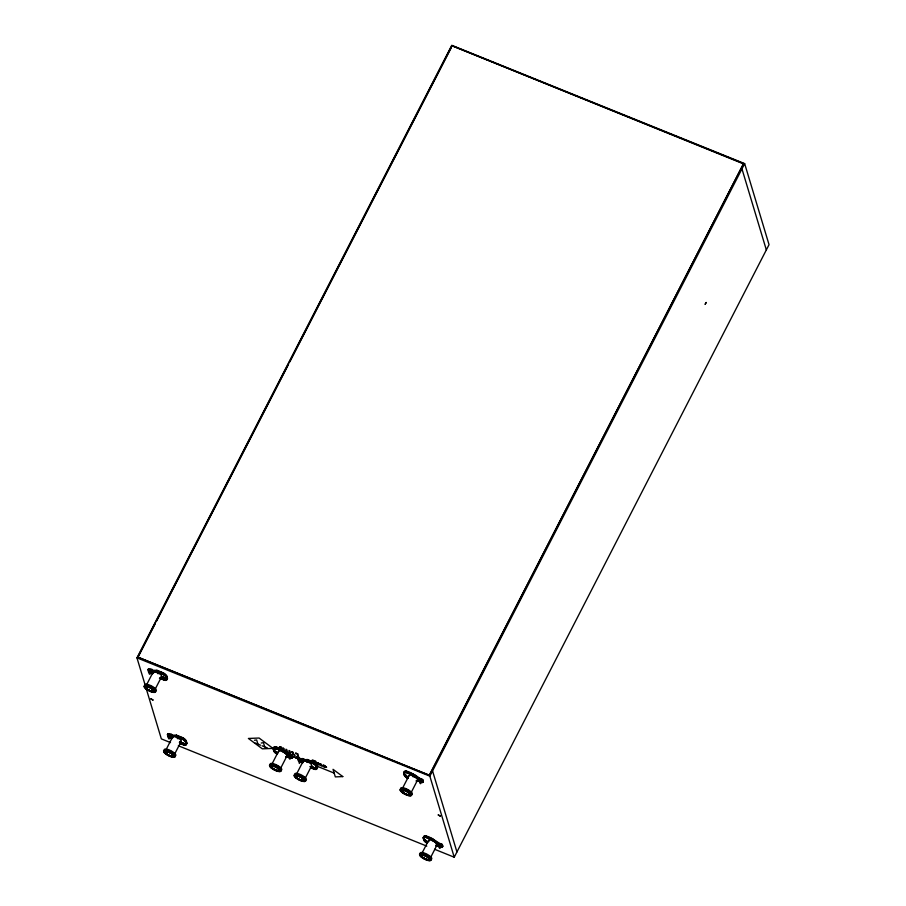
<?xml version="1.0" encoding="UTF-8"?>
<svg xmlns="http://www.w3.org/2000/svg" width="906" height="906" viewBox="0 0 906 906"><rect width="100%" height="100%" fill="white"/><g stroke="black" fill="none" stroke-linecap="round" stroke-linejoin="round"><path stroke-width="1.36" d="M170.147 736.986C168.844 742.478 166.987 734.913 169.694 734.313M440.882 846.363C439.569 851.934 437.723 844.324 440.429 843.679M298.131 758.548L299.354 763.452L300.803 760.78L300.113 758.481L298.312 760.746L298.935 759.624L299.501 760.055L298.901 761.221L302.706 762.75L303.306 761.584M145.096 684.857L136.965 657.847L451.766 45.3L744.653 163.624L769.035 244.665L454.234 857.212L434.62 849.284M137.757 657.099L451.958 45.73L743.622 163.556L429.535 775.332L137.757 657.099L429.535 775.332M138.527 656.25L155.334 623.543M156.625 621.029L288.516 364.405M289.807 361.879L451.437 47.395M157.248 670.667L153.091 670.7C151.846 666.952 145.957 670.553 148.675 669.568C153.363 672.071 158.912 670.338 163.386 673.804A5.515 1.699 27.2 0 1 166.16 676.51L166.511 679.251A5.515 1.699 27.2 0 1 164.835 680.168L159.524 678.096M148.675 669.568C147.327 671.935 160.94 671.301 163.091 674.392A5.515 1.699 27.2 0 1 165.866 677.099L166.511 679.24M148.097 670.157L148.811 668.798M149.456 670.961L148.856 672.127L148.29 671.708L148.89 670.542L148.369 668.809M148.946 672.037L148.086 669.455M152.174 671.686L152.48 671.108M146.885 684.211L153.159 672.014M152.661 673.668L153.261 672.501M157.134 670.972L156.931 670.293L152.616 670.338L152.015 671.505L156.33 671.459L156.931 670.293L163.386 672.909A5.855 1.801 27.2 0 1 166.772 676.057L167.417 678.198L166.817 679.375A5.855 1.801 27.2 0 1 164.654 680.293L159.49 678.198M156.489 671.652L156.795 671.063M166.817 679.364L166.172 677.235A5.855 1.801 27.2 0 0 162.786 674.075L163.386 672.909M155.402 688.741L161.664 676.544M165.866 677.11L166.16 676.51M164.53 680.123L165.13 679.579A5.515 1.699 27.2 0 0 166.806 678.673M164.654 680.293L165.254 679.126M166.172 677.235L166.772 676.057L166.16 675.819M167.282 734.811L171.676 736.521L171.981 735.932L168.176 734.404C165.458 735.389 171.347 731.788 172.593 735.536M167.599 734.993L168.312 733.634M172.253 738.413L167.791 736.544L168.391 735.378L168.958 735.797L168.357 736.963L172.174 738.503L172.763 737.337M168.176 734.404C166.545 733.962 169.32 736.737 167.791 736.544M165.764 750.27L172.661 736.85M177.202 736.159L176.432 735.128L172.117 735.174L171.517 736.34L175.832 736.295L176.432 735.128L182.887 737.744A5.855 1.801 27.2 0 1 186.274 740.893L186.919 743.033L186.319 744.211A5.855 1.801 27.2 0 1 184.156 745.128L180.283 743.554L184.337 745.004A5.515 1.699 27.2 0 0 186.013 744.086A5.855 1.801 27.2 0 0 186.919 743.045L186.342 742.977A5.164 1.585 27.2 0 1 186.228 743.396M182.887 737.744L182.593 739.228A5.515 1.699 27.2 0 1 185.368 741.935L186.013 744.075L185.662 741.357A5.515 1.699 27.2 0 0 182.899 738.639L176.296 735.899L171.676 736.521M174.269 754.8L181.166 741.38M185.368 741.946L185.662 741.346M184.031 744.958L184.631 744.415A5.515 1.699 27.2 0 0 186.308 743.498M186.319 744.2L185.673 742.071L186.274 740.893L185.583 740.451A5.164 1.585 27.2 0 0 185.322 740.032M184.156 745.128L184.756 743.951L180.883 742.388M277.768 753.056L277.168 754.222A5.855 1.801 27.2 0 1 273.793 751.074L273.136 748.922L273.737 747.744A5.855 1.801 27.2 0 1 275.9 746.838C282.117 748.322 286.432 753.237 292.264 755.423L292.785 757.144L292.185 758.311L285.786 756.804M277.213 754.12L276.862 753.905A5.515 1.699 27.2 0 1 274.099 751.187L273.748 748.458A5.515 1.699 27.2 0 1 275.424 747.541C284.824 751.029 292.513 757.767 302.525 760.191L302.219 760.78L297.836 759.126L298.436 758.673M274.382 749.896L273.782 751.063L274.994 750.145M273.136 748.911A5.855 1.801 27.2 0 1 275.299 748.005L275.9 746.838M273.442 749.036A5.515 1.699 27.2 0 1 275.13 748.13L275.718 747.586M274.099 751.187L273.748 748.469M271.698 764.585L278.584 751.165M291.222 755.547C293.703 759.273 281.868 751.187 281.675 750.7L282.355 749.443L283.08 751.391M283.465 751.312L283.261 750.644M280.203 769.115L287.1 755.695M285.617 756.623L288.074 756.023L292.468 757.676L292.185 758.311M287.938 756.793L288.063 755.253M291.698 755.004L291.324 756.317M291.675 756.646L292.264 755.423M287.78 756.601L291.585 758.141L291.879 757.563M291.743 758.333L292.785 757.144M297.836 759.126L298.844 757.892L303.136 759.794M298.142 759.251L298.844 757.892M298.334 760.791L298.991 761.131L298.923 760.281M296.307 774.528L303.204 761.108M307.077 759.76L302.661 759.432L302.06 760.598L306.375 760.553L306.964 759.387L313.431 762.003A5.855 1.801 27.2 0 1 316.806 765.14L317.451 767.291L316.862 768.469A5.855 1.801 27.2 0 1 314.699 769.375L310.826 767.812M302.219 760.78L306.828 760.157L313.431 762.897A5.515 1.699 27.2 0 1 316.205 765.604L316.545 768.345A5.515 1.699 27.2 0 1 314.869 769.262L310.826 767.699M304.812 779.058L311.709 765.638M306.534 760.746L312.785 763.271L313.431 762.003M316.545 768.333L316.205 765.604M314.575 769.217L315.175 768.673A5.515 1.699 27.2 0 0 316.851 767.756M316.851 768.458L316.217 766.329L316.806 765.14L316.115 764.709A5.164 1.585 27.2 0 0 313.963 762.603M314.699 769.375L315.299 768.209A5.855 1.801 27.2 0 0 315.673 768.277M408.3 777.303L407.7 778.469A5.855 1.801 27.2 0 1 404.325 775.332L403.68 773.18L404.28 772.003A5.855 1.801 27.2 0 1 406.432 771.097C412.649 772.58 416.975 777.495 422.796 779.681L423.317 781.402C422.196 784.8 418.617 779.443 416.16 780.881M407.745 778.379L407.406 778.163A5.515 1.699 27.2 0 1 404.631 775.445L404.28 772.716A5.515 1.699 27.2 0 1 405.967 771.799C411.358 774.743 419.829 776.725 423 781.923L422.117 782.399L423 781.923M404.325 775.332L404.925 774.154L405.537 774.404M403.68 773.169A5.855 1.801 27.2 0 1 405.831 772.263L406.432 771.097M403.985 773.294A5.515 1.699 27.2 0 1 405.661 772.388L406.262 771.844M404.631 775.445L404.291 772.727M402.853 787.62L409.127 775.423M421.63 780.428L417.745 778.967L412.219 774.958L412.898 773.701L413.646 775.185M417.745 778.967L418.051 778.39M410.735 793.373L417.632 779.953M418.312 780.859L418.617 780.281L422.423 781.81M422.23 779.262L421.754 780.564M422.207 780.191L422.219 780.904L422.796 779.681M422.287 782.58L423.317 781.402M429.41 774.924L743.622 163.556M454.234 857.212L429.852 776.159L744.653 163.624M427.802 842.138L427.213 843.305A5.855 1.801 27.2 0 1 423.827 840.168L423.181 838.016L423.781 836.838A5.855 1.801 27.2 0 1 425.933 835.932C432.151 837.416 436.477 842.331 442.309 844.517L442.819 846.238L442.219 847.404L435.82 845.898M427.247 843.214L426.907 842.999A5.515 1.699 27.2 0 1 424.133 840.281L423.793 837.552A5.515 1.699 27.2 0 1 425.469 836.634C431.788 837.552 435.627 843.09 441.516 844.834M423.827 840.168L424.427 838.99M423.181 838.005A5.855 1.801 27.2 0 1 425.344 837.099L425.933 835.932M425.763 836.68L425.163 837.223A5.515 1.699 27.2 0 0 423.487 838.129M424.133 840.281L423.793 837.563M422.366 852.455L428.629 840.258M441.743 844.098C441.958 847.608 440.271 843.826 437.247 843.803L437.553 843.226M430.871 856.985L437.134 844.788M442.026 845.151L442.502 846.759L438.119 845.117L437.825 845.694L442.219 847.404M437.983 845.887L438.583 844.72L442.819 846.238M441.415 845.615L440.95 844.845M441.72 845.74L442.309 844.517M441.618 847.235L441.924 846.646M441.788 847.416L442.388 846.249M441.901 847.223L442.196 846.634M278.448 748.832L277.632 748.13M311.857 761.878L312.344 759.93L315.877 761.357L317.496 765.004L313.431 762.795M312.672 762.206L313.238 760.576L315.129 761.334L315.775 763.464L313.703 762.625M407.643 772.354L408.312 772.399M432.071 839.171L432.921 839.375M427.19 837.144L428.255 837.574M290.396 754.596C287.372 755.751 290.101 762.886 290.973 756.544M437.564 842.58L437.326 843.724L431.8 839.703L425.344 837.099M273.012 748.401L262.332 748.832L248.403 738.458L259.082 738.028L273.012 748.401L275.617 749.455M291.585 758.141L292.162 758.254M254.45 740.259L256.658 739.942L257.916 744.12M261.268 743.011L263.476 742.693L264.733 746.884M176.545 735.502L183.057 738.107A5.164 1.585 27.2 0 1 184.111 738.843M416.318 781.063L418.481 781.051L418.595 779.511M435.967 845.128L438.119 845.117M427.122 837.042L428.345 837.574M275.934 747.144C278.663 748.843 288.799 750.814 287.213 754.709L281.755 750.61L275.299 748.005M315.05 767.88L315.265 767.914A5.164 1.585 27.2 0 0 316.5 767.835M149.932 669.976L148.629 669.67M412.649 774.585L413.6 775.117M412.581 776.499L413.736 776.906M306.658 762.184L307.406 762.41M408.108 772.308L407.496 772.365M161.755 673.543L162.446 674.121L161.914 673.622M163.193 677.224L164.054 677.869L162.661 677.224M282.253 750.361L283.102 750.938M742.433 163.431L451.958 45.73M136.965 657.847L429.852 776.159M158.459 671.153L163.556 673.271A5.164 1.585 27.2 0 1 163.929 673.509M156.33 671.459L162.786 674.075M405.831 772.263L412.298 774.868L417.825 778.888C419.025 775.049 409.286 773.078 406.466 771.402A5.164 1.585 27.2 0 0 405.231 771.47M405.956 772.433L412.219 774.958M150.09 670.032L152.242 670.893M418.21 778.345L421.437 779.647M166.172 676.759L167.089 677.133M153.046 672.988L148.878 671.187M163.125 677.428L163.748 677.677M150.124 672.637L152.752 673.577M161.075 678.016L164.835 679.534M307.293 759.76L313.601 762.354M304.45 759.455L302.072 758.492L304.518 759.692M306.375 760.553L312.83 763.169A5.855 1.801 27.2 0 1 316.205 766.306M275.424 748.175L281.675 750.7M274.359 748.005L273.737 747.756L274.065 748.82M316.205 765.853L334.189 773.112M299.286 760.553L303.091 762.082M255.299 743.067L260.543 745.185M262.117 745.819L267.361 747.937M298.991 761.131L302.785 762.671M309.875 766.612L314.869 768.628M175.832 736.295L182.287 738.911A5.855 1.801 27.2 0 1 185.673 742.059M436.635 842.739L439.863 844.052M441.641 845.004L442.558 845.377M172.548 737.824L168.391 736.023M179.331 742.354L184.337 744.37M170.498 742.58L161.347 738.888L145.9 687.563M178.346 745.751L426.771 846.113M157.361 673.317L158.154 673.713M277.644 748.605L278.335 748.718L277.802 748.209M181.562 738.265L182.253 738.379L180.872 737.665L182.4 738.469L181.019 737.756L181.596 737.937M163.374 677.235L164.133 677.994L162.82 677.303M408.198 773.135L407.338 772.931L408.334 773.226M177.27 738.333L178.006 738.786M408.051 777.79L407.7 777.575A5.515 1.699 27.2 0 1 404.937 774.868M312.785 763.271L313.136 763.486A5.515 1.699 27.2 0 1 315.9 766.193M427.553 842.625L427.202 842.41A5.515 1.699 27.2 0 1 424.438 839.703M277.508 753.532L277.168 753.316A5.515 1.699 27.2 0 1 274.393 750.61M436.556 841.844L432.241 838.707L425.967 836.238A5.164 1.585 27.2 0 0 424.359 836.906L423.781 836.85L424.099 837.914M437.247 843.803L431.72 839.794L432.4 838.537L432.604 839.216M421.55 780.508L422.219 780.904M312.672 762.399L312.094 762.059L312.819 762.456M741.957 168.867L766.34 249.92M432.547 770.915L456.93 851.957M433.147 840.021L433.351 840.7M404.28 772.014L404.597 773.078M306.488 760.383L306.692 761.051M298.414 757.903L298.674 758.764M291.981 756.057L292.468 757.676M281.879 750.44L282.083 751.108M281.007 749.205L280.396 747.144L281.777 747.473L279.569 746.578L280.656 750.213M157.825 671.493L158.029 672.161M157.678 671.788L157.882 672.456M176.104 735.831L176.308 736.51M175.945 736.125L176.149 736.793M167.882 733.645L168.131 734.506M144.666 685.332A6.546 2.016 27.2 0 1 152.038 686.227A6.546 2.016 27.2 0 1 155.198 691.187M148.72 690.508A6.546 2.016 27.2 0 1 145.379 685.378A6.546 2.016 27.2 0 1 155.368 690.485A6.546 2.016 27.2 0 1 149.365 690.836M147.066 685.129A4.824 1.484 27.2 0 1 148.561 685.332M149.943 685.808A4.824 1.484 27.2 0 1 150.917 686.238M151.868 686.748A4.824 1.484 27.2 0 1 152.763 687.303M153.533 687.88A4.824 1.484 27.2 0 1 153.861 688.164M154.394 688.719A4.824 1.484 27.2 0 1 154.586 688.968M164.598 674.007A5.164 1.585 27.2 0 1 165.175 674.494M165.424 674.732A5.164 1.585 27.2 0 1 165.968 675.412M166.84 678.3A5.164 1.585 27.2 0 0 166.84 678.141L167.417 678.198A5.855 1.801 27.2 0 1 166.296 679.217M153.533 673.26A4.824 1.484 27.2 0 1 154.892 671.799A4.824 1.484 27.2 0 1 160.543 674.551A4.824 1.484 27.2 0 1 160.86 676.85M294.835 774.732A6.546 2.016 27.2 0 1 301.109 774.811A6.546 2.016 27.2 0 1 305.922 780.157M300.067 780.247A6.546 2.016 27.2 0 1 294.144 774.947A6.546 2.016 27.2 0 1 302.004 776.793A6.546 2.016 27.2 0 1 305.016 781.402M304.643 781.448A6.546 2.016 27.2 0 1 304.212 781.436M303.193 781.289A6.546 2.016 27.2 0 1 300.735 780.519M299.512 774.721A4.824 1.484 27.2 0 1 300.475 775.106M301.449 775.581A4.824 1.484 27.2 0 1 302.366 776.114M303.204 776.68A4.824 1.484 27.2 0 1 303.567 776.974M303.906 777.257A4.824 1.484 27.2 0 1 304.439 777.812M304.869 778.526A4.824 1.484 27.2 0 1 304.903 778.73M316.647 767.756A5.164 1.585 27.2 0 0 316.874 767.235L317.451 767.291A5.855 1.801 27.2 0 1 316.33 768.311M303.114 761.436A4.824 1.484 27.2 0 1 308.572 762.286A4.824 1.484 27.2 0 1 311.177 765.91M420.259 853.882A6.546 2.016 27.2 0 1 427.19 854.301A6.546 2.016 27.2 0 1 430.667 859.42M427.439 860.134A6.546 2.016 27.2 0 1 419.535 854.154A6.546 2.016 27.2 0 1 428.798 856.827A6.546 2.016 27.2 0 1 428.051 860.315M423.612 853.486A4.824 1.484 27.2 0 1 424.937 853.86M426.398 854.483A4.824 1.484 27.2 0 1 426.873 854.732M428.232 855.547A4.824 1.484 27.2 0 1 428.629 855.83M429.002 856.125A4.824 1.484 27.2 0 1 429.625 856.691M429.863 856.951A4.824 1.484 27.2 0 1 430.203 857.461M427.27 841.538A5.164 1.585 27.2 0 1 426.919 841.3M426.296 840.802A5.164 1.585 27.2 0 1 425.775 840.315M425.378 839.851A5.164 1.585 27.2 0 1 425.118 839.432M425.526 840.485A5.855 1.801 27.2 0 1 425.254 840.213M429.002 841.504A4.824 1.484 27.2 0 1 430.373 840.032A4.824 1.484 27.2 0 1 436.013 842.795A4.824 1.484 27.2 0 1 436.33 845.094M164.496 750.802A6.546 2.016 27.2 0 1 170.237 750.395A6.546 2.016 27.2 0 1 175.379 755.898M171.472 756.725A6.546 2.016 27.2 0 1 163.567 750.757A6.546 2.016 27.2 0 1 172.831 753.418A6.546 2.016 27.2 0 1 172.083 756.906M168.063 750.168A4.824 1.484 27.2 0 1 169.456 750.644M169.932 750.848A4.824 1.484 27.2 0 1 171.381 751.584M171.834 751.855A4.824 1.484 27.2 0 1 172.661 752.422M173.363 752.999A4.824 1.484 27.2 0 1 173.658 753.282M184.405 739.081A5.164 1.585 27.2 0 1 185.141 739.806M172.604 737.371A4.824 1.484 27.2 0 1 178.505 738.299A4.824 1.484 27.2 0 1 179.694 741.64M400.95 789.375A6.546 2.016 27.2 0 1 406.703 788.967A6.546 2.016 27.2 0 1 411.845 794.471M402.762 788.56A4.824 1.484 27.2 0 1 404.099 788.65M405.435 789.024A4.824 1.484 27.2 0 1 406.885 789.647M407.372 789.896A4.824 1.484 27.2 0 1 408.289 790.428M409.127 790.995A4.824 1.484 27.2 0 1 409.501 791.289M409.829 791.572A4.824 1.484 27.2 0 1 410.554 792.376M407.088 776.216A5.164 1.585 27.2 0 1 406.783 775.966M406.262 775.479A5.164 1.585 27.2 0 1 405.877 775.015M407.87 777.042A5.855 1.801 27.2 0 1 407.451 776.759M406.681 776.204A5.855 1.801 27.2 0 1 406.341 775.921M409.07 775.944A4.824 1.484 27.2 0 1 414.269 776.476A4.824 1.484 27.2 0 1 417.1 780.225M270.418 765.117A6.546 2.016 27.2 0 1 276.16 764.709A6.546 2.016 27.2 0 1 281.313 770.213M272.31 768.548A6.546 2.016 27.2 0 1 270.668 764.528A6.546 2.016 27.2 0 1 279.433 768.254A6.546 2.016 27.2 0 1 279.116 771.448M278.584 771.357A6.546 2.016 27.2 0 1 272.887 768.934M274.903 764.777A4.824 1.484 27.2 0 1 275.866 765.162M276.828 765.638A4.824 1.484 27.2 0 1 277.304 765.898M277.757 766.17A4.824 1.484 27.2 0 1 278.957 767.031M279.58 767.597A4.824 1.484 27.2 0 1 279.829 767.869M277.598 752.693A5.164 1.585 27.2 0 1 277.225 752.444M276.885 752.207A5.164 1.585 27.2 0 1 275.979 751.459M277.327 752.784A5.855 1.801 27.2 0 1 276.908 752.501M276.137 751.946A5.855 1.801 27.2 0 1 275.492 751.391M278.629 751.912A4.824 1.484 27.2 0 1 283.25 751.969A4.824 1.484 27.2 0 1 286.794 755.91M148.686 672.173C150.804 680.021 151.664 663.045 148.697 672.071M419.421 781.538C421.505 789.466 422.389 772.376 419.421 781.538M705.196 304.257L706.114 302.491L705.196 304.257M323.283 765.343L323.635 766.533L325.548 767.314L325.197 766.114L323.283 765.343M326.534 767.189L324.756 767.427L322.298 765.479L324.088 765.23L326.534 767.189M162.559 677.79L163.748 678.447L162.559 677.79M150.917 698.866L153.001 700.021L150.917 698.866M180.77 738.299L181.959 738.956L180.849 738.288M182.061 742.626L183.25 743.282L182.061 742.626M276.851 748.639L278.04 749.296L276.93 748.616M294.597 756.918L296.67 758.073L294.597 756.918M311.302 762.558L312.491 763.214L311.302 762.558M312.604 766.884L313.793 767.541L312.604 766.884M438.266 814.958L440.35 816.113L438.266 814.958M426.885 837.733L428.074 838.39L426.964 837.71M292.683 751.98L291.494 751.844L292.717 752.558L293.284 754.415C289.274 753.056 298.221 756.68 294.099 754.743L292.683 751.98M342.796 776.589L335.322 776.895L333.046 769.33L342.796 776.589M297.757 753.928L295.549 753.033L297.089 753.894L298.029 756.986L296.636 756.669L298.844 757.552L297.757 753.928M283.714 748.367L282.865 748.028L283.703 750.802L290.622 753.588L289.784 750.814L288.946 750.474L289.682 752.931L287.485 752.048L286.749 749.59L285.911 749.251L286.647 751.708L284.45 750.814L283.714 748.367M318.221 762.92L317.428 762.592L318.051 764.675L318.855 764.992L318.572 764.064L321.8 766.182L321.166 764.109L320.373 763.781L320.622 764.63L318.221 762.92M147.078 689.081A4.485 1.382 27.2 0 0 153.714 691.255A4.485 1.382 27.2 0 0 148.505 687.133A4.485 1.382 27.2 0 0 147.078 689.081M147.157 688.934A4.485 1.382 27.2 0 0 153.794 691.119A4.485 1.382 27.2 0 0 148.584 686.986A4.485 1.382 27.2 0 0 147.157 688.934M146.953 688.922A4.824 1.484 27.2 0 0 154.099 691.278A4.824 1.484 27.2 0 0 148.482 686.827A4.824 1.484 27.2 0 0 146.953 688.922M146.874 689.07A4.824 1.484 27.2 0 0 154.02 691.425A4.824 1.484 27.2 0 0 148.403 686.975A4.824 1.484 27.2 0 0 146.874 689.07M146.047 689.047A6.206 1.903 27.2 0 0 155.243 692.071A6.206 1.903 27.2 0 0 148.018 686.352A6.206 1.903 27.2 0 0 146.047 689.047M297.123 778.163A4.485 1.382 27.2 0 0 303.759 780.349A4.485 1.382 27.2 0 0 298.55 776.227A4.485 1.382 27.2 0 0 297.123 778.163M297.202 778.028A4.485 1.382 27.2 0 0 303.838 780.202A4.485 1.382 27.2 0 0 298.618 776.08A4.485 1.382 27.2 0 0 297.202 778.028M296.987 778.016A4.824 1.484 27.2 0 0 304.133 780.372A4.824 1.484 27.2 0 0 298.527 775.921A4.824 1.484 27.2 0 0 296.987 778.016M296.919 778.163A4.824 1.484 27.2 0 0 304.065 780.519A4.824 1.484 27.2 0 0 298.448 776.068A4.824 1.484 27.2 0 0 296.919 778.163M296.092 778.141A6.206 1.903 27.2 0 0 305.277 781.165A6.206 1.903 27.2 0 0 298.063 775.445A6.206 1.903 27.2 0 0 296.092 778.141M422.547 857.314A4.485 1.382 27.2 0 0 429.184 859.5A4.485 1.382 27.2 0 0 423.974 855.377A4.485 1.382 27.2 0 0 422.547 857.314M422.626 857.178A4.485 1.382 27.2 0 0 429.263 859.352A4.485 1.382 27.2 0 0 424.053 855.23A4.485 1.382 27.2 0 0 422.626 857.178M422.423 857.167A4.824 1.484 27.2 0 0 429.569 859.522A4.824 1.484 27.2 0 0 423.951 855.071A4.824 1.484 27.2 0 0 422.423 857.167M422.343 857.314A4.824 1.484 27.2 0 0 429.489 859.669A4.824 1.484 27.2 0 0 423.883 855.219A4.824 1.484 27.2 0 0 422.343 857.314M421.517 857.291A6.206 1.903 27.2 0 0 430.712 860.315A6.206 1.903 27.2 0 0 423.487 854.596A6.206 1.903 27.2 0 0 421.517 857.291M166.579 753.917A4.485 1.382 27.2 0 0 173.216 756.091A4.485 1.382 27.2 0 0 168.006 751.969A4.485 1.382 27.2 0 0 166.579 753.917M166.659 753.769A4.485 1.382 27.2 0 0 173.295 755.955A4.485 1.382 27.2 0 0 168.086 751.821A4.485 1.382 27.2 0 0 166.659 753.769M166.455 753.758A4.824 1.484 27.2 0 0 173.601 756.114A4.824 1.484 27.2 0 0 167.984 751.663A4.824 1.484 27.2 0 0 166.455 753.758M166.376 753.905A4.824 1.484 27.2 0 0 173.522 756.261A4.824 1.484 27.2 0 0 167.916 751.81A4.824 1.484 27.2 0 0 166.376 753.905M165.549 753.883A6.206 1.903 27.2 0 0 174.745 756.906A6.206 1.903 27.2 0 0 167.519 751.187A6.206 1.903 27.2 0 0 165.549 753.883M403.045 792.478A4.485 1.382 27.2 0 0 409.682 794.664A4.485 1.382 27.2 0 0 404.472 790.542A4.485 1.382 27.2 0 0 403.045 792.478M403.125 792.342A4.485 1.382 27.2 0 0 409.761 794.517A4.485 1.382 27.2 0 0 404.552 790.394A4.485 1.382 27.2 0 0 403.125 792.342M402.921 792.331A4.824 1.484 27.2 0 0 410.067 794.687A4.824 1.484 27.2 0 0 404.45 790.236A4.824 1.484 27.2 0 0 402.921 792.331M402.842 792.478A4.824 1.484 27.2 0 0 409.988 794.834A4.824 1.484 27.2 0 0 404.37 790.383A4.824 1.484 27.2 0 0 402.842 792.478M401.958 792.15A6.546 2.016 27.2 0 0 411.664 795.343A6.546 2.016 27.2 0 0 404.042 789.307A6.546 2.016 27.2 0 0 401.958 792.15M402.015 792.456A6.206 1.903 27.2 0 0 411.211 795.479A6.206 1.903 27.2 0 0 403.985 789.76A6.206 1.903 27.2 0 0 402.015 792.456M272.513 768.22A4.485 1.382 27.2 0 0 279.15 770.406A4.485 1.382 27.2 0 0 273.929 766.283A4.485 1.382 27.2 0 0 272.513 768.22M272.581 768.084A4.485 1.382 27.2 0 0 279.218 770.259A4.485 1.382 27.2 0 0 274.008 766.136A4.485 1.382 27.2 0 0 272.581 768.084M272.378 768.073A4.824 1.484 27.2 0 0 279.524 770.428A4.824 1.484 27.2 0 0 273.918 765.978A4.824 1.484 27.2 0 0 272.378 768.073M272.298 768.22A4.824 1.484 27.2 0 0 279.456 770.576A4.824 1.484 27.2 0 0 273.839 766.125A4.824 1.484 27.2 0 0 272.298 768.22M271.472 768.197A6.206 1.903 27.2 0 0 280.667 771.221A6.206 1.903 27.2 0 0 273.453 765.502A6.206 1.903 27.2 0 0 271.472 768.197"/></g></svg>
